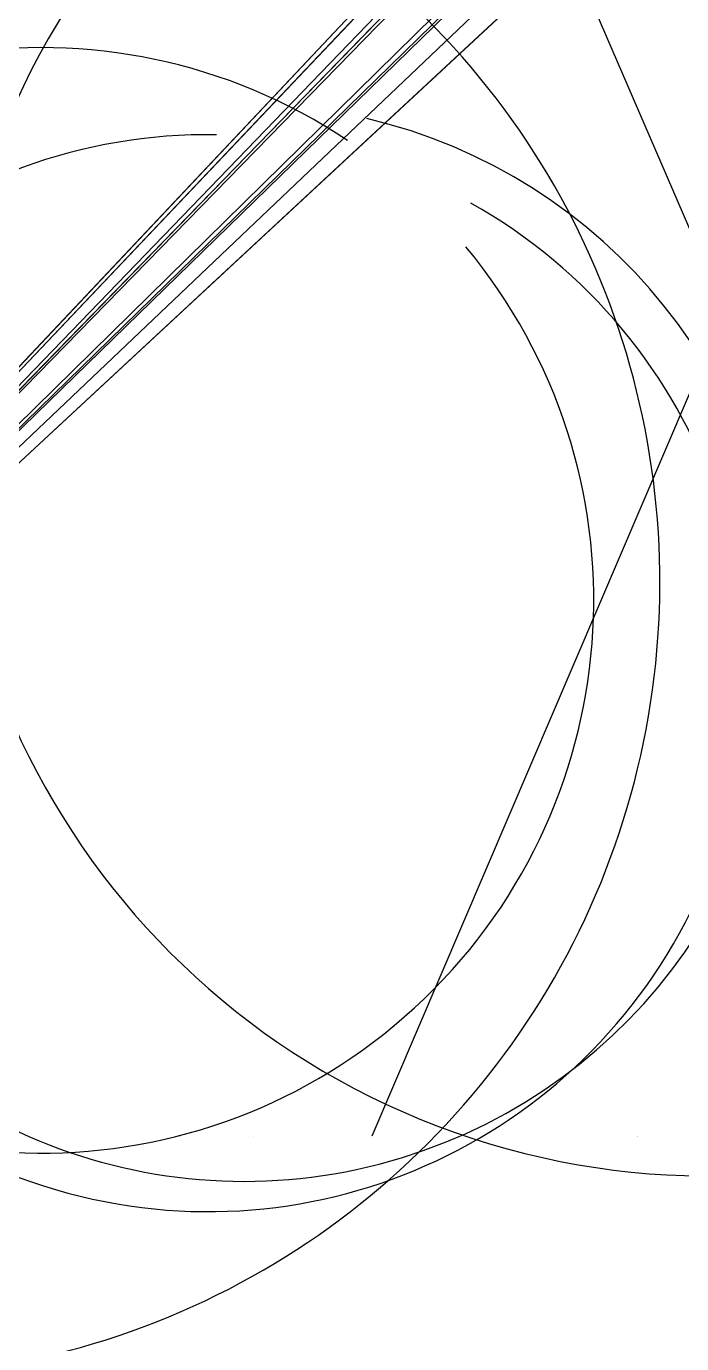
# Model space of a CAD drawing. Header units: metres. Extents: x -664590 to 83515295, y -85936 to 861269.
# Drawn here: x 40030 to 75834, y -11337 to 60636 of the extents above; entities that cross this region are included whole.
import ezdxf

# ---------------------------------------------------------------- set-up
doc = ezdxf.new("R2010")
doc.units = ezdxf.units.M

msp = doc.modelspace()

# ---------------------------------------------------------------- linework, layer by layer
at = {"layer": 'MCD_Layer_0'}
for p, q in [((91708.547126, 96700.547126), (0, 0)), ((91708.515876, 96700.515876), (0, 0)), ((90083.797119, 95568.67212), (0, 0)), ((90083.765869, 95568.64087), (0, 0)), ((99897.672117, 92765.672117), (0, 0)), ((99897.640867, 92765.640867), (0, 0)), ((73521.297124, 71775.547123), (0, 0)), ((73521.265874, 71775.515873), (0, 0)), ((63718.46105, 65285.46105), (0, 0)), ((63718.445425, 65285.445425), (0, 0)), ((67677.672102, 64321.773552), (0, 0)), ((67677.640852, 64321.757927), (0, 0)), ((52433.254263, 0.000001), (52433.253906, 0.000001)), ((52433.253945, 0.000001), (52433.254207, 0)), ((52433.254263, 0.000001), (52433.254165, 0.000001)), ((52433.254263, 0), (52433.254207, 0.000001)), ((52433.254263, 0), (52433.254266, 0.000001)), ((52433.25448, 0.000001), (52433.254266, 0.000001)), ((52433.25448, 0.000001), (52433.254553, 0.000001)), ((52433.254522, 0.000001), (52433.254514, 0.000001)), ((52433.255138, 0), (52433.254514, 0.000001)), ((52433.254811, 0), (52433.254553, 0.000001)), ((52433.254811, 0.000001), (52433.254594, 0.000001)), ((52433.254811, 0.000001), (52433.254618, 0.000001)), ((52433.254922, 0.000001), (52433.254725, 0.000001)), ((52433.254811, 0), (52433.254725, 0)), ((52433.254811, 0.000001), (52433.254871, 0.000001)), ((52433.254811, 0.000001), (52433.254904, 0.000001)), ((52433.754263, 0.000001), (52433.753906, 0.000001)), ((52433.753945, 0.000001), (52433.754207, 0)), ((52433.754263, 0.000001), (52433.754165, 0.000001)), ((52433.754263, 0), (52433.754207, 0.000001)), ((52433.754263, 0), (52433.754266, 0.000001)), ((52433.75448, 0.000001), (52433.754266, 0.000001)), ((52433.75448, 0.000001), (52433.754553, 0.000001)), ((52433.754522, 0.000001), (52433.754514, 0.000001)), ((52433.755138, 0), (52433.754514, 0.000001)), ((52433.754811, 0), (52433.754553, 0.000001)), ((52433.754811, 0.000001), (52433.754594, 0.000001)), ((52433.754811, 0.000001), (52433.754618, 0.000001)), ((52433.754922, 0.000001), (52433.754725, 0.000001)), ((52433.754811, 0), (52433.754725, 0)), ((52433.754811, 0.000001), (52433.754871, 0.000001)), ((52433.754811, 0.000001), (52433.754904, 0.000001)), ((48405.647778, -2.52156), (48405.649881, -2.52156)), ((48405.648982, -2.52156), (48405.64876, -2.52156)), ((48405.666702, -2.521561), (48405.64876, -2.52156)), ((48405.65731, -2.521561), (48405.649881, -2.52156)), ((48405.65731, -2.52156), (48405.651072, -2.52156)), ((48405.65731, -2.52156), (48405.65175, -2.52156)), ((48405.660499, -2.52156), (48405.654834, -2.52156)), ((48405.65731, -2.521561), (48405.654834, -2.521561)), ((48405.65731, -2.52156), (48405.659027, -2.52156)), ((48405.65731, -2.52156), (48405.659973, -2.52156)), ((48412.353801, -2.52156), (48412.332203, -2.52156)), ((48412.334974, -2.52156), (48412.344412, -2.52156)), ((48412.334974, -2.52156), (48412.347509, -2.52156)), ((48412.347824, -2.521561), (48412.337006, -2.52156)), ((48412.355374, -2.52156), (48412.337006, -2.52156)), ((48412.351599, -2.521561), (48412.338555, -2.52156)), ((48412.351599, -2.52156), (48412.341943, -2.52156)), ((48412.355374, -2.52156), (48412.34417, -2.52156)), ((48412.356294, -2.521561), (48412.34417, -2.52156)), ((48412.351599, -2.521561), (48412.345114, -2.52156)), ((48412.351599, -2.52156), (48412.347509, -2.52156)), ((48419.050256, -2.52156), (48419.039989, -2.52156)), ((48419.041117, -2.52156), (48419.04864, -2.521561)), ((48419.050256, -2.52156), (48419.047419, -2.52156)), ((48419.050256, -2.521561), (48419.04864, -2.52156)), ((48419.050256, -2.521561), (48419.050338, -2.52156)), ((48419.056477, -2.52156), (48419.050338, -2.52156)), ((48425.75, -2.521561), (48425.757152, -2.521561)), ((48425.75718, -2.521561), (48425.750014, -2.521561)), ((48425.757251, -2.52156), (48425.751785, -2.521561)), ((48425.751785, -2.521561), (48425.757152, -2.52156)), ((48425.754439, -2.52156), (48425.752831, -2.52156)), ((48425.757139, -2.521561), (48425.752845, -2.52156)), ((48425.752845, -2.52156), (48425.757139, -2.52156)), ((48425.757139, -2.521561), (48425.752852, -2.521561)), ((48425.764263, -2.52156), (48425.757139, -2.52156)), ((48425.757139, -2.52156), (48425.757167, -2.52156)), ((48425.757152, -2.52156), (48425.757195, -2.52156)), ((48425.757167, -2.52156), (48425.757251, -2.52156)), ((48425.757195, -2.52156), (48425.757306, -2.52156)), ((73405.823454, -2.52156), (73405.825556, -2.52156)), ((73405.824657, -2.52156), (73405.824435, -2.52156)), ((73405.842377, -2.521561), (73405.824435, -2.52156)), ((73405.832985, -2.521561), (73405.825556, -2.52156)), ((73405.832985, -2.52156), (73405.826748, -2.52156)), ((73405.832985, -2.52156), (73405.827425, -2.52156)), ((73405.836174, -2.52156), (73405.830509, -2.52156)), ((73405.832985, -2.521561), (73405.830509, -2.521561)), ((73405.832985, -2.52156), (73405.834702, -2.52156)), ((73405.832985, -2.52156), (73405.835648, -2.52156)), ((73412.529477, -2.52156), (73412.507878, -2.52156)), ((73412.510649, -2.52156), (73412.520087, -2.52156)), ((73412.510649, -2.52156), (73412.523185, -2.52156)), ((73412.523499, -2.521561), (73412.512682, -2.52156)), ((73412.53105, -2.52156), (73412.512682, -2.52156)), ((73412.527275, -2.521561), (73412.514231, -2.52156)), ((73412.527275, -2.52156), (73412.517619, -2.52156)), ((73412.53105, -2.52156), (73412.519845, -2.52156)), ((73412.531969, -2.521561), (73412.519845, -2.52156)), ((73412.527275, -2.521561), (73412.520789, -2.52156)), ((73412.527275, -2.52156), (73412.523185, -2.52156)), ((73419.225932, -2.52156), (73419.215665, -2.52156)), ((73419.216793, -2.52156), (73419.224316, -2.521561)), ((73419.225932, -2.52156), (73419.223095, -2.52156)), ((73419.225932, -2.521561), (73419.224316, -2.52156)), ((73419.225932, -2.521561), (73419.226013, -2.52156)), ((73419.232152, -2.52156), (73419.226013, -2.52156)), ((73425.925676, -2.521561), (73425.932828, -2.521561)), ((73425.932856, -2.521561), (73425.925689, -2.521561)), ((73425.932926, -2.52156), (73425.927461, -2.521561)), ((73425.927461, -2.521561), (73425.932828, -2.52156)), ((73425.930115, -2.52156), (73425.928507, -2.52156)), ((73425.932815, -2.521561), (73425.928521, -2.52156)), ((73425.928521, -2.52156), (73425.932815, -2.52156)), ((73425.932815, -2.521561), (73425.928528, -2.521561)), ((73425.939939, -2.52156), (73425.932815, -2.52156)), ((73425.932815, -2.52156), (73425.932843, -2.52156)), ((73425.932828, -2.52156), (73425.932871, -2.52156)), ((73425.932843, -2.52156), (73425.932926, -2.52156)), ((73425.932871, -2.52156), (73425.932982, -2.52156))]:
    msp.add_line(p, q, dxfattribs=at)
for centre, radius, start, end in [((77288.852817, 39354.658783), 41524.765547, 81.377355, 62.356546), ((31177.558658, 30287.853589), 43467.162766, 224.170708, 46.082267), ((51925.510016, 26950.633443), 29417.851189, 132.231537, 76.832773), ((49950.630808, 25297.351416), 29419.365476, 89.082553, 60.758481)]:
    msp.add_arc(centre, radius, start, end, dxfattribs=at)
at = {"layer": 'MCD_Layer_1'}
msp.add_arc((40827.381304, 29270.97936), 30201.522336, 56.299137, 39.771009, dxfattribs=at)
at = {"layer": 'MCD_Layer_2'}
for p in [(96333.422128, 94653.547128), (96333.390878, 94653.515878), (59661.398561, 61748.523561), (59661.382936, 61748.507936)]:
    msp.add_line(p, (0, 0), dxfattribs=at)
at = {"layer": 'MCD_Layer_2147680256'}
for p in [(64187.71875, 66029.140831), (63026.71875, 61336.601713), (58898.46875, 60583.664191)]:
    msp.add_line(p, (0, 0), dxfattribs=at)
at = {"layer": 'MCD_Layer_2147876864'}
for p, q in [((60583.65625, 85935.828383), (97626.765879, 0)), ((93589.125, 81121.078377), (58898.476689, 0))]:
    msp.add_line(p, q, dxfattribs=at)

doc.saveas('drawing.dxf')
